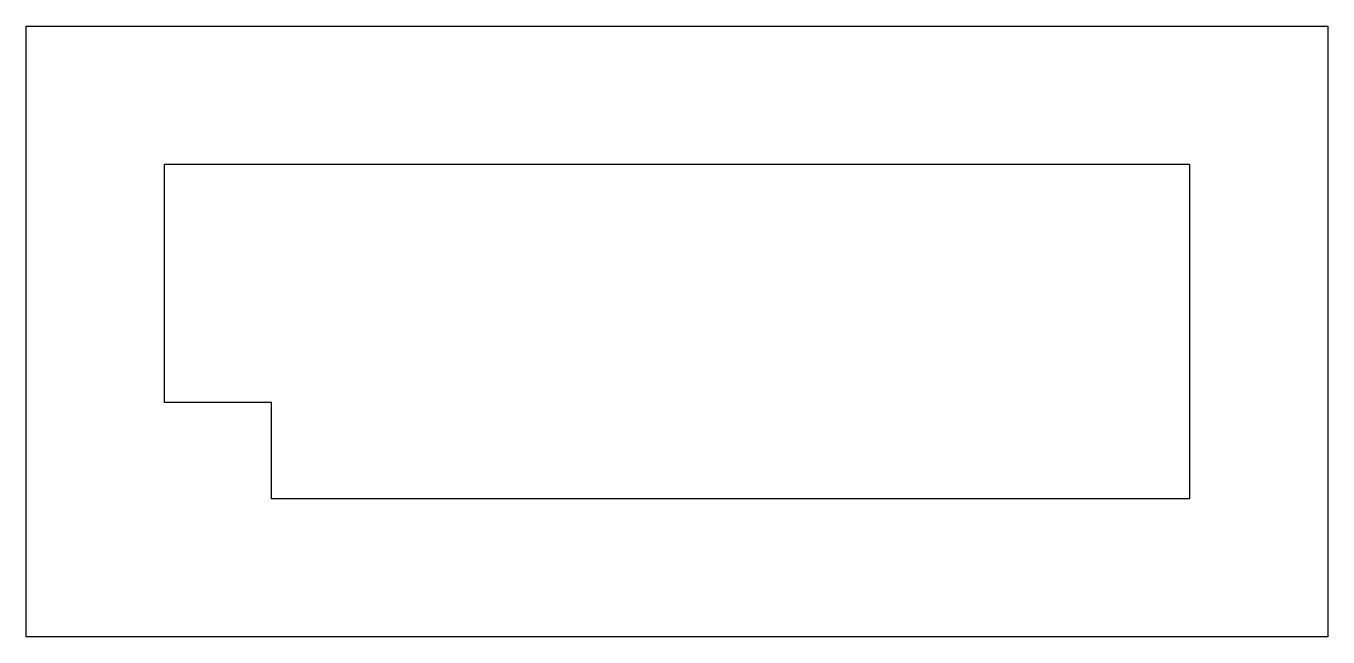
# Model space of a CAD drawing. Header units: inches. Extents: x -213 to 916, y -120 to 411.
import ezdxf

# ---------------------------------------------------------------- set-up
doc = ezdxf.new("R2010")
doc.units = ezdxf.units.IN
doc.header["$MEASUREMENT"] = 0
for name, color, linetype in [('Building_Outline_Tilt', 2, 'Continuous'), ('Foundation', 6, 'Continuous'), ('Roof', 1, 'Continuous')]:
    doc.layers.add(name, color=color, linetype=linetype)

msp = doc.modelspace()

# ---------------------------------------------------------------- linework, layer by layer
at = {"layer": 'Building_Outline_Tilt'}
msp.add_lwpolyline([(-213, -120), (-213, 410.5), (916.5, 410.5), (916.5, -120)], close=True, dxfattribs=at)
at = {"layer": 'Foundation'}
msp.add_lwpolyline([(0, 0), (0, 83.5), (-93, 83.5), (-93, 290.5), (796.5, 290.5), (796.5, 0)], close=True, dxfattribs=at)
at = {"layer": 'Roof'}
msp.add_lwpolyline([(0, 0), (0, 83.5), (-93, 83.5), (-93, 290.5), (796.5, 290.5), (796.5, 0)], close=True, dxfattribs=at)

doc.saveas('drawing.dxf')
